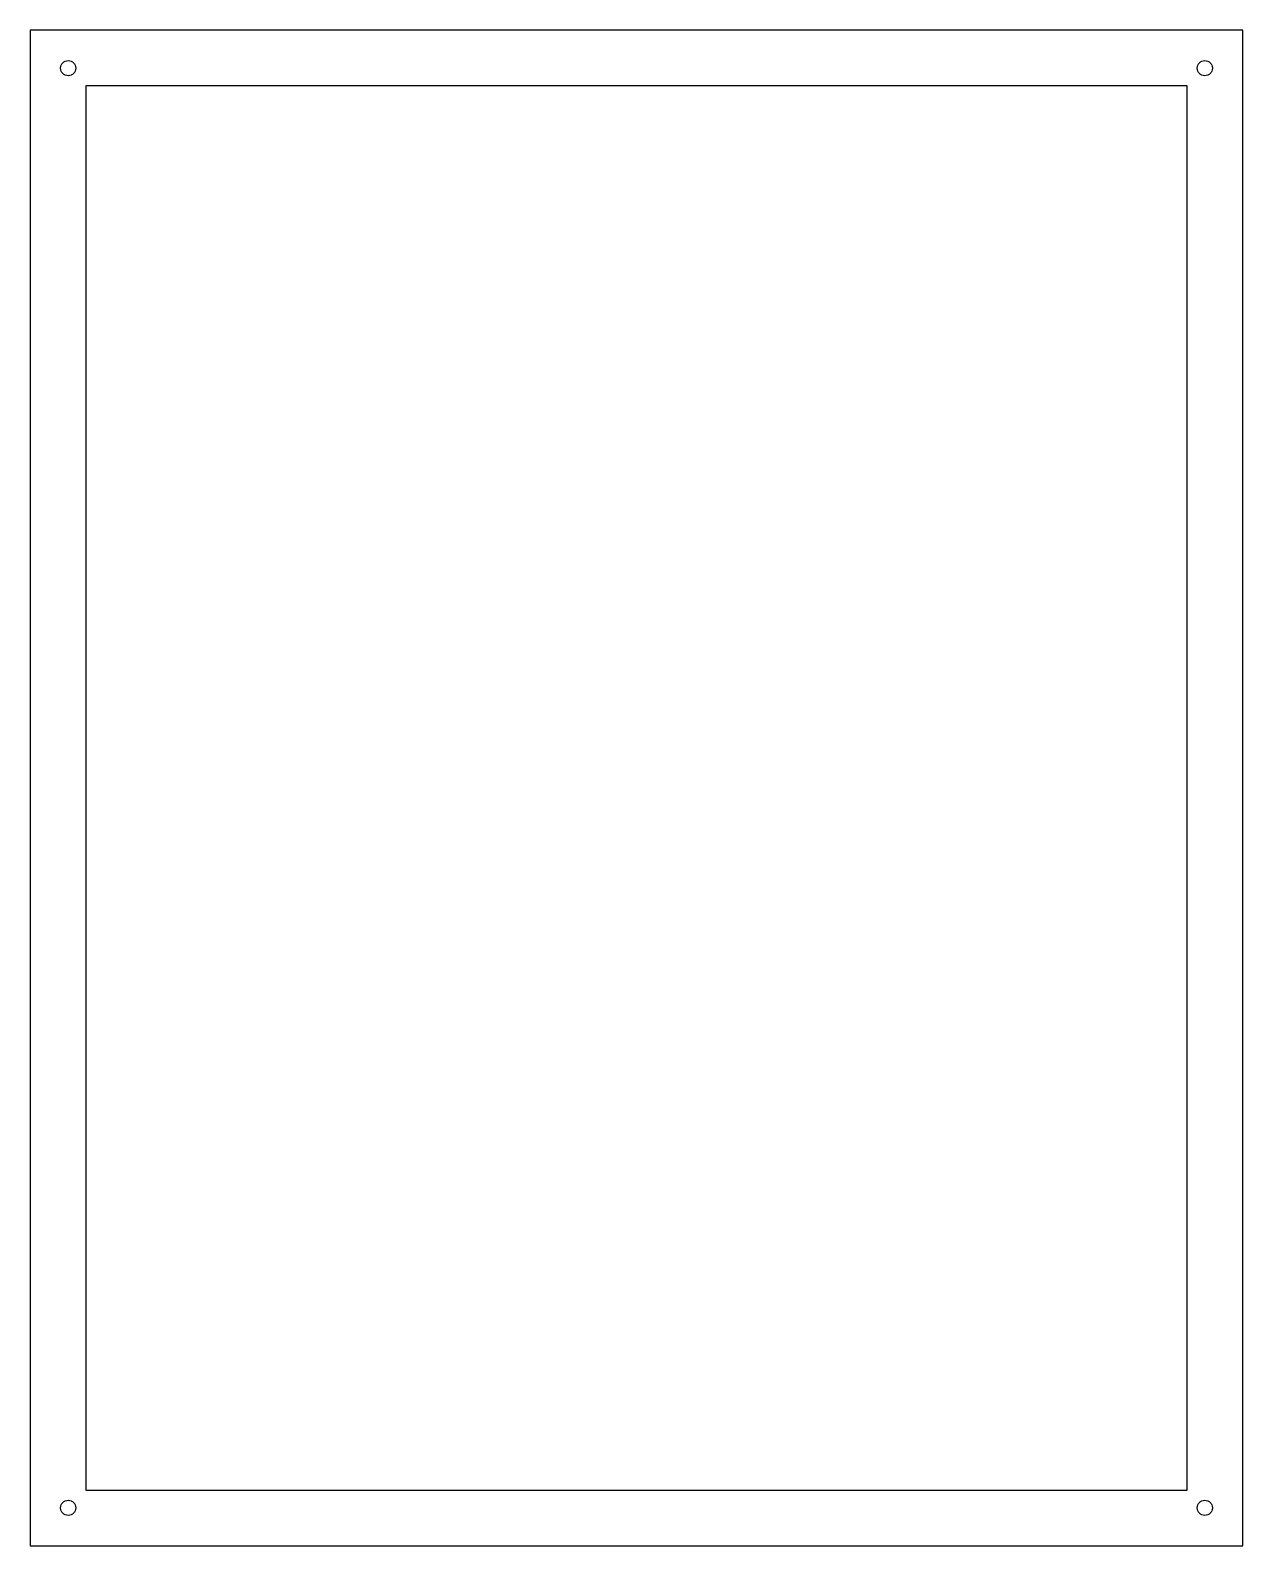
# Model space of a CAD drawing. Header units: millimetres. Extents: x -120 to 120, y -150 to 150.
import ezdxf

# ---------------------------------------------------------------- set-up
doc = ezdxf.new("R2010")
doc.units = ezdxf.units.MM

msp = doc.modelspace()

# ---------------------------------------------------------------- linework, layer by layer
at = {"color": 7, "linetype": 'Continuous', "lineweight": 25}
for p, q in [((120, 150), (-120, 150)), ((-120, 150), (-120, -150)), ((120, -150), (120, 150)), ((109, 139), (-109, 139)), ((-109, 139), (-109, -139)), ((109, -139), (109, 139)), ((-109, -139), (109, -139)), ((-120, -150), (120, -150))]:
    msp.add_line(p, q, dxfattribs=at)
for centre in [(-112.5, 142.5), (112.5, 142.5), (-112.5, -142.5), (112.5, -142.5)]:
    msp.add_circle(centre, 1.5, dxfattribs=at)

doc.saveas('drawing.dxf')
